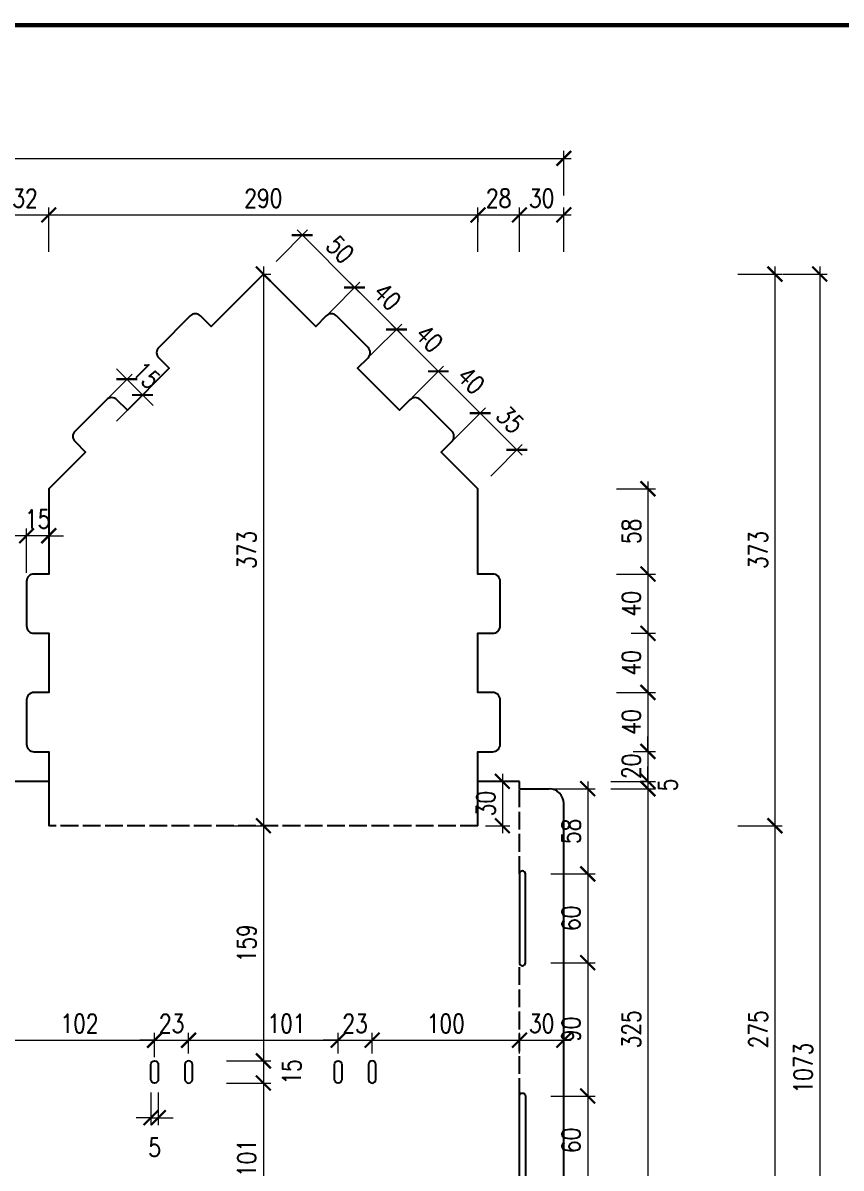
# Model space of a CAD drawing. Extents: x 5344 to 7391, y -1922 to -476.
# Drawn here: x 6500 to 7053, y -1249 to -476 of the extents above; entities that cross this region are included whole.
import ezdxf

# ---------------------------------------------------------------- set-up
doc = ezdxf.new("R2010")
doc.units = 0
doc.header["$MEASUREMENT"] = 0
doc.linetypes.add('ACAD_ISO02W100', pattern=[15, 12, -3])
doc.layers.add('A-ANNO-DIMS', color=6, linetype='Continuous', lineweight=18)
doc.layers.add('cut line', color=5, linetype='Continuous')
doc.layers.add('fold line', color=8, linetype='ACAD_ISO02W100')
doc.styles.add('Romans', font='romans.shx', dxfattribs={"width": 0.8, "bigfont": 'gbcbig.shx'})
doc.dimstyles.new('AED-P1', dxfattribs={"dimscale": 0, "dimtxt": 2.5, "dimasz": 2, "dimexe": 1, "dimexo": 1, "dimgap": 1, "dimtad": 1, "dimdec": 0, "dimzin": 0, "dimdsep": 46, "dimtxsty": 'Romans', "dimblk": 'ARCHTICK', "dimcen": 1, "dimdle": 1, "dimclrd": 256, "dimclre": 256, "dimclrt": 3, "dimazin": 0, "dimtfac": 1, "dimtdec": 0, "dimtix": 1, "dimtmove": 2, "dimatfit": 3, "dimfxl": 0, "dimtolj": 1, "dimtzin": 0, "dimlwd": -1, "dimlwe": -1, "dimarcsym": 0})

# ---------------------------------------------------------------- blocks, each defined once
blk = doc.blocks.new('_ArchTick')
at = {"color": 0, "linetype": 'ByBlock', "const_width": 0.15}
blk.add_lwpolyline([(-0.5, -0.5), (0.5, 0.5)], dxfattribs=at)
blk = doc.blocks.new('*D17')
at = {"layer": 'A-ANNO-DIMS', "transparency": 16777216}
for p, q in [((6517.49, -630.57), (6517.49, -600.57)), ((6807.49, -630.57), (6807.49, -600.57)), ((6512.49, -605.57), (6812.49, -605.57))]:
    blk.add_line(p, q, dxfattribs=at)
at = {"layer": 'Defpoints', "color": 0, "transparency": 16777216}
for p in [(6807.49, -605.57), (6517.49, -968.07), (6807.49, -988.07)]:
    blk.add_point(p, dxfattribs=at)
at = {"layer": 'A-ANNO-DIMS', "transparency": 16777216, "xscale": 10, "yscale": 10, "zscale": 10, "rotation": 180}
blk.add_blockref('_ArchTick', (6517.49, -605.57), dxfattribs=at)
at = {"layer": 'A-ANNO-DIMS', "transparency": 16777216, "xscale": 10, "yscale": 10, "zscale": 10}
blk.add_blockref('_ArchTick', (6807.49, -605.57), dxfattribs=at)
at = {"layer": 'A-ANNO-DIMS', "color": 3, "transparency": 16777216, "insert": (6662.49, -594.32), "char_height": 12.5, "attachment_point": 5, "style": 'Romans'}
blk.add_mtext('\\A1;290', dxfattribs=at)
blk = doc.blocks.new('*D18')
at = {"layer": 'A-ANNO-DIMS', "transparency": 16777216}
for p, q in [((6835.49, -630.57), (6835.49, -600.57)), ((6802.49, -605.57), (6840.49, -605.57)), ((6807.49, -605.57), (6807.49, -610.57))]:
    blk.add_line(p, q, dxfattribs=at)
at = {"layer": 'Defpoints', "color": 0, "transparency": 16777216}
for p in [(6807.49, -603.52), (6835.49, -605.57), (6835.49, -988.07)]:
    blk.add_point(p, dxfattribs=at)
at = {"layer": 'A-ANNO-DIMS', "transparency": 16777216, "xscale": 10, "yscale": 10, "zscale": 10, "rotation": 180}
blk.add_blockref('_ArchTick', (6807.49, -605.57), dxfattribs=at)
at = {"layer": 'A-ANNO-DIMS', "transparency": 16777216, "xscale": 10, "yscale": 10, "zscale": 10}
blk.add_blockref('_ArchTick', (6835.49, -605.57), dxfattribs=at)
at = {"layer": 'A-ANNO-DIMS', "color": 3, "transparency": 16777216, "insert": (6821.49, -594.32), "char_height": 12.5, "attachment_point": 5, "style": 'Romans'}
blk.add_mtext('\\A1;28', dxfattribs=at)
blk = doc.blocks.new('*D19')
at = {"layer": 'A-ANNO-DIMS', "transparency": 16777216}
for p, q in [((6835.49, -625.57), (6835.49, -600.57)), ((6865.49, -630.57), (6865.49, -600.57)), ((6830.49, -605.57), (6870.49, -605.57))]:
    blk.add_line(p, q, dxfattribs=at)
at = {"layer": 'Defpoints', "color": 0, "transparency": 16777216}
for p in [(6865.49, -605.57), (6835.49, -630.57), (6865.49, -1003.07)]:
    blk.add_point(p, dxfattribs=at)
at = {"layer": 'A-ANNO-DIMS', "transparency": 16777216, "xscale": 10, "yscale": 10, "zscale": 10, "rotation": 180}
blk.add_blockref('_ArchTick', (6835.49, -605.57), dxfattribs=at)
at = {"layer": 'A-ANNO-DIMS', "transparency": 16777216, "xscale": 10, "yscale": 10, "zscale": 10}
blk.add_blockref('_ArchTick', (6865.49, -605.57), dxfattribs=at)
at = {"layer": 'A-ANNO-DIMS', "color": 3, "transparency": 16777216, "insert": (6850.49, -594.32), "char_height": 12.5, "attachment_point": 5, "style": 'Romans'}
blk.add_mtext('\\A1;30', dxfattribs=at)
blk = doc.blocks.new('*D20')
at = {"layer": 'A-ANNO-DIMS', "transparency": 16777216}
for p, q in [((5487.52, -592.36), (5487.52, -562.36)), ((6865.49, -592.36), (6865.49, -562.36)), ((5482.52, -567.36), (6870.49, -567.36))]:
    blk.add_line(p, q, dxfattribs=at)
at = {"layer": 'Defpoints', "color": 0, "transparency": 16777216}
for p in [(6865.49, -567.36), (5487.52, -630.57), (6865.49, -630.57)]:
    blk.add_point(p, dxfattribs=at)
at = {"layer": 'A-ANNO-DIMS', "transparency": 16777216, "xscale": 10, "yscale": 10, "zscale": 10, "rotation": 180}
blk.add_blockref('_ArchTick', (5487.52, -567.36), dxfattribs=at)
at = {"layer": 'A-ANNO-DIMS', "transparency": 16777216, "xscale": 10, "yscale": 10, "zscale": 10}
blk.add_blockref('_ArchTick', (6865.49, -567.36), dxfattribs=at)
at = {"layer": 'A-ANNO-DIMS', "color": 3, "transparency": 16777216, "insert": (6176.51, -556.11), "char_height": 12.5, "attachment_point": 5, "style": 'Romans'}
blk.add_mtext('\\A1;1378', dxfattribs=at)
blk = doc.blocks.new('*D21')
at = {"layer": 'A-ANNO-DIMS', "transparency": 16777216}
for p, q in [((6485.49, -630.57), (6485.49, -600.57)), ((6517.49, -630.57), (6517.49, -600.57)), ((6480.49, -605.57), (6522.49, -605.57))]:
    blk.add_line(p, q, dxfattribs=at)
at = {"layer": 'Defpoints', "color": 0, "transparency": 16777216}
for p in [(6517.49, -605.57), (6517.49, -968.07), (6485.49, -988.07)]:
    blk.add_point(p, dxfattribs=at)
at = {"layer": 'A-ANNO-DIMS', "transparency": 16777216, "xscale": 10, "yscale": 10, "zscale": 10, "rotation": 180}
blk.add_blockref('_ArchTick', (6485.49, -605.57), dxfattribs=at)
at = {"layer": 'A-ANNO-DIMS', "transparency": 16777216, "xscale": 10, "yscale": 10, "zscale": 10}
blk.add_blockref('_ArchTick', (6517.49, -605.57), dxfattribs=at)
at = {"layer": 'A-ANNO-DIMS', "color": 3, "transparency": 16777216, "insert": (6501.49, -594.32), "char_height": 12.5, "attachment_point": 5, "style": 'Romans'}
blk.add_mtext('\\A1;32', dxfattribs=at)
blk = doc.blocks.new('*D134')
at = {"layer": 'A-ANNO-DIMS', "transparency": 16777216}
for p, q in [((6671.08, -636.91), (6692.29, -615.7)), ((6685.22, -615.7), (6727.65, -658.12)), ((6706.43, -672.27), (6727.65, -651.05))]:
    blk.add_line(p, q, dxfattribs=at)
at = {"layer": 'Defpoints', "color": 0, "transparency": 16777216}
for p in [(6662.49, -645.49), (6724.11, -654.59), (6697.85, -680.85)]:
    blk.add_point(p, dxfattribs=at)
at = {"layer": 'A-ANNO-DIMS', "transparency": 16777216, "xscale": 10, "yscale": 10, "zscale": 10}
for p, rotation in [((6688.75, -619.23), 134.9999999999963), ((6724.11, -654.59), 314.9999999999963)]:
    blk.add_blockref('_ArchTick', p, dxfattribs=dict(at, rotation=rotation))
at = {"layer": 'A-ANNO-DIMS', "color": 3, "transparency": 16777216, "insert": (6714.39, -628.96), "char_height": 12.5, "attachment_point": 5, "rotation": 315, "style": 'Romans'}
blk.add_mtext('\\A1;50', dxfattribs=at)
blk = doc.blocks.new('*D135')
at = {"layer": 'A-ANNO-DIMS', "transparency": 16777216}
for p, q in [((6706.43, -672.27), (6727.65, -651.05)), ((6720.57, -651.05), (6755.93, -686.41)), ((6734.72, -700.55), (6755.93, -679.34))]:
    blk.add_line(p, q, dxfattribs=at)
at = {"layer": 'Defpoints', "color": 0, "transparency": 16777216}
for p in [(6697.85, -680.85), (6752.39, -682.87), (6726.13, -709.13)]:
    blk.add_point(p, dxfattribs=at)
at = {"layer": 'A-ANNO-DIMS', "transparency": 16777216, "xscale": 10, "yscale": 10, "zscale": 10}
for p, rotation in [((6724.11, -654.59), 135.000000000003), ((6752.39, -682.87), 315.000000000003)]:
    blk.add_blockref('_ArchTick', p, dxfattribs=dict(at, rotation=rotation))
at = {"layer": 'A-ANNO-DIMS', "color": 3, "transparency": 16777216, "insert": (6746.21, -660.78), "char_height": 12.5, "attachment_point": 5, "rotation": 315, "style": 'Romans'}
blk.add_mtext('\\A1;40', dxfattribs=at)
blk = doc.blocks.new('*D136')
at = {"layer": 'A-ANNO-DIMS', "transparency": 16777216}
for p, q in [((6734.72, -700.55), (6755.93, -679.34)), ((6748.86, -679.34), (6784.21, -714.69)), ((6763, -728.84), (6784.21, -707.62))]:
    blk.add_line(p, q, dxfattribs=at)
at = {"layer": 'Defpoints', "color": 0, "transparency": 16777216}
for p in [(6726.13, -709.13), (6780.68, -711.16), (6754.42, -737.42)]:
    blk.add_point(p, dxfattribs=at)
at = {"layer": 'A-ANNO-DIMS', "transparency": 16777216, "xscale": 10, "yscale": 10, "zscale": 10}
for p, rotation in [((6752.39, -682.87), 135.000000000003), ((6780.68, -711.16), 315.000000000003)]:
    blk.add_blockref('_ArchTick', p, dxfattribs=dict(at, rotation=rotation))
at = {"layer": 'A-ANNO-DIMS', "color": 3, "transparency": 16777216, "insert": (6774.49, -689.06), "char_height": 12.5, "attachment_point": 5, "rotation": 315, "style": 'Romans'}
blk.add_mtext('\\A1;40', dxfattribs=at)
blk = doc.blocks.new('*D137')
at = {"layer": 'A-ANNO-DIMS', "transparency": 16777216}
for p, q in [((6763, -728.84), (6784.21, -707.62)), ((6777.14, -707.62), (6812.5, -742.98)), ((6791.28, -757.12), (6812.5, -735.91))]:
    blk.add_line(p, q, dxfattribs=at)
at = {"layer": 'Defpoints', "color": 0, "transparency": 16777216}
for p in [(6754.42, -737.42), (6808.96, -739.44), (6782.7, -765.7)]:
    blk.add_point(p, dxfattribs=at)
at = {"layer": 'A-ANNO-DIMS', "transparency": 16777216, "xscale": 10, "yscale": 10, "zscale": 10}
for p, rotation in [((6780.68, -711.16), 135.000000000003), ((6808.96, -739.44), 315.000000000003)]:
    blk.add_blockref('_ArchTick', p, dxfattribs=dict(at, rotation=rotation))
at = {"layer": 'A-ANNO-DIMS', "color": 3, "transparency": 16777216, "insert": (6802.78, -717.35), "char_height": 12.5, "attachment_point": 5, "rotation": 315, "style": 'Romans'}
blk.add_mtext('\\A1;40', dxfattribs=at)
blk = doc.blocks.new('*D138')
at = {"layer": 'A-ANNO-DIMS', "transparency": 16777216}
for p, q in [((6791.28, -757.12), (6812.5, -735.91)), ((6805.43, -735.91), (6837.29, -767.77)), ((6816.08, -781.91), (6837.29, -760.7))]:
    blk.add_line(p, q, dxfattribs=at)
at = {"layer": 'Defpoints', "color": 0, "transparency": 16777216}
for p in [(6833.75, -764.23), (6782.7, -765.7), (6807.49, -790.49)]:
    blk.add_point(p, dxfattribs=at)
at = {"layer": 'A-ANNO-DIMS', "transparency": 16777216, "xscale": 10, "yscale": 10, "zscale": 10}
for p, rotation in [((6808.96, -739.44), 135.000000000003), ((6833.75, -764.23), 315.000000000003)]:
    blk.add_blockref('_ArchTick', p, dxfattribs=dict(at, rotation=rotation))
at = {"layer": 'A-ANNO-DIMS', "color": 3, "transparency": 16777216, "insert": (6829.31, -743.88), "char_height": 12.5, "attachment_point": 5, "rotation": 315, "style": 'Romans'}
blk.add_mtext('\\A1;35', dxfattribs=at)
blk = doc.blocks.new('*D139')
at = {"layer": 'A-ANNO-DIMS', "transparency": 16777216}
for p, q in [((6922.33, -785.49), (6922.33, -853.07)), ((6901.07, -790.49), (6927.33, -790.49)), ((6901.07, -848.07), (6927.33, -848.07))]:
    blk.add_line(p, q, dxfattribs=at)
at = {"layer": 'Defpoints', "color": 0, "transparency": 16777216}
for p in [(6896.07, -790.49), (6896.07, -848.07), (6922.33, -848.07)]:
    blk.add_point(p, dxfattribs=at)
at = {"layer": 'A-ANNO-DIMS', "transparency": 16777216, "xscale": 10, "yscale": 10, "zscale": 10}
for p, rotation in [((6922.33, -790.49), 90), ((6922.33, -848.07), 270)]:
    blk.add_blockref('_ArchTick', p, dxfattribs=dict(at, rotation=rotation))
at = {"layer": 'A-ANNO-DIMS', "color": 3, "transparency": 16777216, "insert": (6911.08, -819.28), "char_height": 12.5, "attachment_point": 5, "rotation": 90, "style": 'Romans'}
blk.add_mtext('\\A1;58', dxfattribs=at)
blk = doc.blocks.new('*D140')
at = {"layer": 'A-ANNO-DIMS', "transparency": 16777216}
for p, q in [((6901.07, -848.07), (6927.33, -848.07)), ((6922.33, -843.07), (6922.33, -893.07)), ((6911.07, -888.07), (6927.33, -888.07))]:
    blk.add_line(p, q, dxfattribs=at)
at = {"layer": 'Defpoints', "color": 0, "transparency": 16777216}
for p in [(6896.07, -848.07), (6906.07, -888.07), (6922.33, -888.07)]:
    blk.add_point(p, dxfattribs=at)
at = {"layer": 'A-ANNO-DIMS', "transparency": 16777216, "xscale": 10, "yscale": 10, "zscale": 10}
for p, rotation in [((6922.33, -848.07), 90), ((6922.33, -888.07), 270)]:
    blk.add_blockref('_ArchTick', p, dxfattribs=dict(at, rotation=rotation))
at = {"layer": 'A-ANNO-DIMS', "color": 3, "transparency": 16777216, "insert": (6911.08, -868.07), "char_height": 12.5, "attachment_point": 5, "rotation": 90, "style": 'Romans'}
blk.add_mtext('\\A1;40', dxfattribs=at)
blk = doc.blocks.new('*D141')
at = {"layer": 'A-ANNO-DIMS', "transparency": 16777216}
for p, q in [((6911.07, -888.07), (6927.33, -888.07)), ((6922.33, -883.07), (6922.33, -933.07)), ((6901.07, -928.07), (6927.33, -928.07))]:
    blk.add_line(p, q, dxfattribs=at)
at = {"layer": 'Defpoints', "color": 0, "transparency": 16777216}
for p in [(6906.07, -888.07), (6896.07, -928.07), (6922.33, -928.07)]:
    blk.add_point(p, dxfattribs=at)
at = {"layer": 'A-ANNO-DIMS', "transparency": 16777216, "xscale": 10, "yscale": 10, "zscale": 10}
for p, rotation in [((6922.33, -888.07), 90), ((6922.33, -928.07), 270)]:
    blk.add_blockref('_ArchTick', p, dxfattribs=dict(at, rotation=rotation))
at = {"layer": 'A-ANNO-DIMS', "color": 3, "transparency": 16777216, "insert": (6911.08, -908.07), "char_height": 12.5, "attachment_point": 5, "rotation": 90, "style": 'Romans'}
blk.add_mtext('\\A1;40', dxfattribs=at)
blk = doc.blocks.new('*D142')
at = {"layer": 'A-ANNO-DIMS', "transparency": 16777216}
for p, q in [((6922.33, -923.07), (6922.33, -972.88)), ((6901.07, -928.07), (6927.33, -928.07)), ((6912.44, -967.88), (6927.33, -967.88))]:
    blk.add_line(p, q, dxfattribs=at)
at = {"layer": 'Defpoints', "color": 0, "transparency": 16777216}
for p in [(6896.07, -928.07), (6907.44, -967.88), (6922.33, -967.88)]:
    blk.add_point(p, dxfattribs=at)
at = {"layer": 'A-ANNO-DIMS', "transparency": 16777216, "xscale": 10, "yscale": 10, "zscale": 10}
for p, rotation in [((6922.33, -928.07), 90), ((6922.33, -967.88), 270)]:
    blk.add_blockref('_ArchTick', p, dxfattribs=dict(at, rotation=rotation))
at = {"layer": 'A-ANNO-DIMS', "color": 3, "transparency": 16777216, "insert": (6911.08, -947.97), "char_height": 12.5, "attachment_point": 5, "rotation": 90, "style": 'Romans'}
blk.add_mtext('\\A1;40', dxfattribs=at)
blk = doc.blocks.new('*D143')
at = {"layer": 'A-ANNO-DIMS', "transparency": 16777216}
for p, q in [((6922.33, -967.88), (6922.33, -957.88)), ((6912.44, -967.88), (6927.33, -967.88)), ((6922.33, -967.88), (6922.33, -988.07)), ((6922.33, -988.07), (6917.33, -988.07)), ((6922.33, -988.07), (6922.33, -998.07))]:
    blk.add_line(p, q, dxfattribs=at)
at = {"layer": 'Defpoints', "color": 0, "transparency": 16777216}
for p in [(6907.44, -967.88), (6922.33, -988.07), (6924.07, -988.07)]:
    blk.add_point(p, dxfattribs=at)
at = {"layer": 'A-ANNO-DIMS', "transparency": 16777216, "xscale": 10, "yscale": 10, "zscale": 10}
for p, rotation in [((6922.33, -967.88), 270), ((6922.33, -988.07), 90)]:
    blk.add_blockref('_ArchTick', p, dxfattribs=dict(at, rotation=rotation))
at = {"layer": 'A-ANNO-DIMS', "color": 3, "transparency": 16777216, "insert": (6911.08, -977.97), "char_height": 12.5, "attachment_point": 5, "rotation": 90, "style": 'Romans'}
blk.add_mtext('\\A1;20', dxfattribs=at)
blk = doc.blocks.new('*D144')
at = {"layer": 'A-ANNO-DIMS', "transparency": 16777216}
for p, q in [((6922.33, -988.07), (6922.33, -978.07)), ((6897.33, -988.07), (6927.33, -988.07)), ((6922.33, -988.07), (6922.33, -993.07)), ((6897.33, -993.07), (6927.33, -993.07)), ((6922.33, -993.07), (6922.33, -1003.07))]:
    blk.add_line(p, q, dxfattribs=at)
at = {"layer": 'Defpoints', "color": 0, "transparency": 16777216}
for p in [(6835.49, -988.07), (6835.49, -993.07), (6922.33, -993.07)]:
    blk.add_point(p, dxfattribs=at)
at = {"layer": 'A-ANNO-DIMS', "transparency": 16777216, "xscale": 10, "yscale": 10, "zscale": 10}
for p, rotation in [((6922.33, -988.07), 270), ((6922.33, -993.07), 90)]:
    blk.add_blockref('_ArchTick', p, dxfattribs=dict(at, rotation=rotation))
at = {"layer": 'A-ANNO-DIMS', "color": 3, "transparency": 16777216, "insert": (6935.71, -990.57), "char_height": 12.5, "attachment_point": 5, "rotation": 90, "style": 'Romans'}
blk.add_mtext('\\A1;5', dxfattribs=at)
blk = doc.blocks.new('*D145')
at = {"layer": 'A-ANNO-DIMS', "transparency": 16777216}
for p, q in [((6922.33, -988.07), (6922.33, -1323.07)), ((6897.33, -993.07), (6927.33, -993.07)), ((6897.33, -1318.07), (6927.33, -1318.07))]:
    blk.add_line(p, q, dxfattribs=at)
at = {"layer": 'Defpoints', "color": 0, "transparency": 16777216}
for p in [(6835.49, -993.07), (6855.49, -1318.07), (6922.33, -1318.07)]:
    blk.add_point(p, dxfattribs=at)
at = {"layer": 'A-ANNO-DIMS', "transparency": 16777216, "xscale": 10, "yscale": 10, "zscale": 10}
for p, rotation in [((6922.33, -993.07), 90), ((6922.33, -1318.07), 270)]:
    blk.add_blockref('_ArchTick', p, dxfattribs=dict(at, rotation=rotation))
at = {"layer": 'A-ANNO-DIMS', "color": 3, "transparency": 16777216, "insert": (6911.08, -1155.57), "char_height": 12.5, "attachment_point": 5, "rotation": 90, "style": 'Romans'}
blk.add_mtext('\\A1;325', dxfattribs=at)
blk = doc.blocks.new('*D154')
at = {"layer": 'A-ANNO-DIMS', "transparency": 16777216}
for p, q in [((7008.09, -640.49), (7008.09, -1023.07)), ((6983.09, -645.49), (7013.09, -645.49)), ((6983.09, -1018.07), (7013.09, -1018.07))]:
    blk.add_line(p, q, dxfattribs=at)
at = {"layer": 'Defpoints', "color": 0, "transparency": 16777216}
for p in [(6662.49, -645.49), (6682.65, -1018.07), (7008.09, -1018.07)]:
    blk.add_point(p, dxfattribs=at)
at = {"layer": 'A-ANNO-DIMS', "transparency": 16777216, "xscale": 10, "yscale": 10, "zscale": 10}
for p, rotation in [((7008.09, -645.49), 90), ((7008.09, -1018.07), 270)]:
    blk.add_blockref('_ArchTick', p, dxfattribs=dict(at, rotation=rotation))
at = {"layer": 'A-ANNO-DIMS', "color": 3, "transparency": 16777216, "insert": (6996.84, -831.78), "char_height": 12.5, "attachment_point": 5, "rotation": 90, "style": 'Romans'}
blk.add_mtext('\\A1;373', dxfattribs=at)
blk = doc.blocks.new('*D155')
at = {"layer": 'A-ANNO-DIMS', "transparency": 16777216}
for p, q in [((7008.09, -1013.07), (7008.09, -1298.07)), ((6983.09, -1018.07), (7013.09, -1018.07)), ((6983.09, -1293.07), (7013.09, -1293.07))]:
    blk.add_line(p, q, dxfattribs=at)
at = {"layer": 'Defpoints', "color": 0, "transparency": 16777216}
for p in [(6682.65, -1018.07), (6807.49, -1293.07), (7008.09, -1293.07)]:
    blk.add_point(p, dxfattribs=at)
at = {"layer": 'A-ANNO-DIMS', "transparency": 16777216, "xscale": 10, "yscale": 10, "zscale": 10}
for p, rotation in [((7008.09, -1018.07), 90), ((7008.09, -1293.07), 270)]:
    blk.add_blockref('_ArchTick', p, dxfattribs=dict(at, rotation=rotation))
at = {"layer": 'A-ANNO-DIMS', "color": 3, "transparency": 16777216, "insert": (6996.84, -1155.57), "char_height": 12.5, "attachment_point": 5, "rotation": 90, "style": 'Romans'}
blk.add_mtext('\\A1;275', dxfattribs=at)
blk = doc.blocks.new('*D158')
at = {"layer": 'A-ANNO-DIMS', "transparency": 16777216}
for p, q in [((6662.49, -1013.07), (6662.49, -1181.82)), ((6637.49, -1018.07), (6667.49, -1018.07)), ((6637.49, -1176.82), (6667.49, -1176.82))]:
    blk.add_line(p, q, dxfattribs=at)
at = {"layer": 'Defpoints', "color": 0, "transparency": 16777216}
for p in [(6618.27, -1018.07), (6611.99, -1176.82), (6662.49, -1176.82)]:
    blk.add_point(p, dxfattribs=at)
at = {"layer": 'A-ANNO-DIMS', "transparency": 16777216, "xscale": 10, "yscale": 10, "zscale": 10}
for p, rotation in [((6662.49, -1018.07), 90), ((6662.49, -1176.82), 270)]:
    blk.add_blockref('_ArchTick', p, dxfattribs=dict(at, rotation=rotation))
at = {"layer": 'A-ANNO-DIMS', "color": 3, "transparency": 16777216, "insert": (6651.24, -1097.44), "char_height": 12.5, "attachment_point": 5, "rotation": 90, "style": 'Romans'}
blk.add_mtext('\\A1;159', dxfattribs=at)
blk = doc.blocks.new('*D159')
at = {"layer": 'A-ANNO-DIMS', "transparency": 16777216}
for p, q in [((6662.49, -1171.82), (6662.49, -1196.82)), ((6637.49, -1176.82), (6667.49, -1176.82)), ((6637.49, -1191.82), (6667.49, -1191.82))]:
    blk.add_line(p, q, dxfattribs=at)
at = {"layer": 'Defpoints', "color": 0, "transparency": 16777216}
for p in [(6611.99, -1176.82), (6611.99, -1191.82), (6662.49, -1191.82)]:
    blk.add_point(p, dxfattribs=at)
at = {"layer": 'A-ANNO-DIMS', "transparency": 16777216, "xscale": 10, "yscale": 10, "zscale": 10}
for p, rotation in [((6662.49, -1176.82), 90), ((6662.49, -1191.82), 270)]:
    blk.add_blockref('_ArchTick', p, dxfattribs=dict(at, rotation=rotation))
at = {"layer": 'A-ANNO-DIMS', "color": 3, "transparency": 16777216, "insert": (6681.64, -1184.32), "char_height": 12.5, "attachment_point": 5, "rotation": 90, "style": 'Romans'}
blk.add_mtext('\\A1;15', dxfattribs=at)
blk = doc.blocks.new('*D160')
at = {"layer": 'A-ANNO-DIMS', "transparency": 16777216}
for p, q in [((6662.49, -1186.82), (6662.49, -1298.07)), ((6637.49, -1191.82), (6667.49, -1191.82)), ((6637.49, -1293.07), (6667.49, -1293.07))]:
    blk.add_line(p, q, dxfattribs=at)
at = {"layer": 'Defpoints', "color": 0, "transparency": 16777216}
for p in [(6611.99, -1191.82), (6614.49, -1293.07), (6662.49, -1293.07)]:
    blk.add_point(p, dxfattribs=at)
at = {"layer": 'A-ANNO-DIMS', "transparency": 16777216, "xscale": 10, "yscale": 10, "zscale": 10}
for p, rotation in [((6662.49, -1191.82), 90), ((6662.49, -1293.07), 270)]:
    blk.add_blockref('_ArchTick', p, dxfattribs=dict(at, rotation=rotation))
at = {"layer": 'A-ANNO-DIMS', "color": 3, "transparency": 16777216, "insert": (6651.24, -1242.44), "char_height": 12.5, "attachment_point": 5, "rotation": 90, "style": 'Romans'}
blk.add_mtext('\\A1;101', dxfattribs=at)
blk = doc.blocks.new('*D165')
at = {"layer": 'A-ANNO-DIMS', "transparency": 16777216}
for p, q in [((6662.49, -640.49), (6662.49, -1023.07)), ((6662.49, -645.49), (6667.49, -645.49)), ((6637.49, -1018.07), (6667.49, -1018.07))]:
    blk.add_line(p, q, dxfattribs=at)
at = {"layer": 'Defpoints', "color": 0, "transparency": 16777216}
for p in [(6662.49, -645.49), (6614.49, -1018.07), (6662.49, -1018.07)]:
    blk.add_point(p, dxfattribs=at)
at = {"layer": 'A-ANNO-DIMS', "transparency": 16777216, "xscale": 10, "yscale": 10, "zscale": 10}
for p, rotation in [((6662.49, -645.49), 90), ((6662.49, -1018.07), 270)]:
    blk.add_blockref('_ArchTick', p, dxfattribs=dict(at, rotation=rotation))
at = {"layer": 'A-ANNO-DIMS', "color": 3, "transparency": 16777216, "insert": (6651.24, -831.78), "char_height": 12.5, "attachment_point": 5, "rotation": 90, "style": 'Romans'}
blk.add_mtext('\\A1;373', dxfattribs=at)
blk = doc.blocks.new('*D166')
at = {"layer": 'A-ANNO-DIMS', "transparency": 16777216}
for p, q in [((6881.61, -988.07), (6881.61, -1055.57)), ((6856.61, -993.07), (6886.61, -993.07)), ((6856.61, -1050.57), (6886.61, -1050.57))]:
    blk.add_line(p, q, dxfattribs=at)
at = {"layer": 'Defpoints', "color": 0, "transparency": 16777216}
for p in [(6835.49, -993.07), (6839.49, -1050.57), (6881.61, -1050.57)]:
    blk.add_point(p, dxfattribs=at)
at = {"layer": 'A-ANNO-DIMS', "transparency": 16777216, "xscale": 10, "yscale": 10, "zscale": 10}
for p, rotation in [((6881.61, -993.07), 90), ((6881.61, -1050.57), 270)]:
    blk.add_blockref('_ArchTick', p, dxfattribs=dict(at, rotation=rotation))
at = {"layer": 'A-ANNO-DIMS', "color": 3, "transparency": 16777216, "insert": (6870.36, -1021.82), "char_height": 12.5, "attachment_point": 5, "rotation": 90, "style": 'Romans'}
blk.add_mtext('\\A1;58', dxfattribs=at)
blk = doc.blocks.new('*D167')
at = {"layer": 'A-ANNO-DIMS', "transparency": 16777216}
for p, q in [((6856.61, -1050.57), (6886.61, -1050.57)), ((6881.61, -1045.57), (6881.61, -1115.57)), ((6856.61, -1110.57), (6886.61, -1110.57))]:
    blk.add_line(p, q, dxfattribs=at)
at = {"layer": 'Defpoints', "color": 0, "transparency": 16777216}
for p in [(6839.49, -1050.57), (6839.49, -1110.57), (6881.61, -1110.57)]:
    blk.add_point(p, dxfattribs=at)
at = {"layer": 'A-ANNO-DIMS', "transparency": 16777216, "xscale": 10, "yscale": 10, "zscale": 10}
for p, rotation in [((6881.61, -1050.57), 90), ((6881.61, -1110.57), 270)]:
    blk.add_blockref('_ArchTick', p, dxfattribs=dict(at, rotation=rotation))
at = {"layer": 'A-ANNO-DIMS', "color": 3, "transparency": 16777216, "insert": (6870.36, -1080.57), "char_height": 12.5, "attachment_point": 5, "rotation": 90, "style": 'Romans'}
blk.add_mtext('\\A1;60', dxfattribs=at)
blk = doc.blocks.new('*D168')
at = {"layer": 'A-ANNO-DIMS', "transparency": 16777216}
for p, q in [((6881.61, -1105.57), (6881.61, -1205.57)), ((6856.61, -1110.57), (6886.61, -1110.57)), ((6856.61, -1200.57), (6886.61, -1200.57))]:
    blk.add_line(p, q, dxfattribs=at)
at = {"layer": 'Defpoints', "color": 0, "transparency": 16777216}
for p in [(6839.49, -1110.57), (6839.49, -1200.57), (6881.61, -1200.57)]:
    blk.add_point(p, dxfattribs=at)
at = {"layer": 'A-ANNO-DIMS', "transparency": 16777216, "xscale": 10, "yscale": 10, "zscale": 10}
for p, rotation in [((6881.61, -1110.57), 90), ((6881.61, -1200.57), 270)]:
    blk.add_blockref('_ArchTick', p, dxfattribs=dict(at, rotation=rotation))
at = {"layer": 'A-ANNO-DIMS', "color": 3, "transparency": 16777216, "insert": (6870.36, -1155.57), "char_height": 12.5, "attachment_point": 5, "rotation": 90, "style": 'Romans'}
blk.add_mtext('\\A1;90', dxfattribs=at)
blk = doc.blocks.new('*D169')
at = {"layer": 'A-ANNO-DIMS', "transparency": 16777216}
for p, q in [((6881.61, -1195.57), (6881.61, -1265.57)), ((6856.61, -1200.57), (6886.61, -1200.57)), ((6856.61, -1260.57), (6886.61, -1260.57))]:
    blk.add_line(p, q, dxfattribs=at)
at = {"layer": 'Defpoints', "color": 0, "transparency": 16777216}
for p in [(6839.49, -1200.57), (6839.49, -1260.57), (6881.61, -1260.57)]:
    blk.add_point(p, dxfattribs=at)
at = {"layer": 'A-ANNO-DIMS', "transparency": 16777216, "xscale": 10, "yscale": 10, "zscale": 10}
for p, rotation in [((6881.61, -1200.57), 90), ((6881.61, -1260.57), 270)]:
    blk.add_blockref('_ArchTick', p, dxfattribs=dict(at, rotation=rotation))
at = {"layer": 'A-ANNO-DIMS', "color": 3, "transparency": 16777216, "insert": (6870.36, -1230.57), "char_height": 12.5, "attachment_point": 5, "rotation": 90, "style": 'Romans'}
blk.add_mtext('\\A1;60', dxfattribs=at)
blk = doc.blocks.new('*D171')
at = {"layer": 'A-ANNO-DIMS', "transparency": 16777216}
for p, q in [((6812.49, -988.07), (6829, -988.07)), ((6824, -983.07), (6824, -1023.07)), ((6812.49, -1018.07), (6829, -1018.07))]:
    blk.add_line(p, q, dxfattribs=at)
at = {"layer": 'Defpoints', "color": 0, "transparency": 16777216}
for p in [(6807.49, -988.07), (6807.49, -1018.07), (6824, -1018.07)]:
    blk.add_point(p, dxfattribs=at)
at = {"layer": 'A-ANNO-DIMS', "transparency": 16777216, "xscale": 10, "yscale": 10, "zscale": 10}
for p, rotation in [((6824, -988.07), 90), ((6824, -1018.07), 270)]:
    blk.add_blockref('_ArchTick', p, dxfattribs=dict(at, rotation=rotation))
at = {"layer": 'A-ANNO-DIMS', "color": 3, "transparency": 16777216, "insert": (6812.75, -1003.07), "char_height": 12.5, "attachment_point": 5, "rotation": 90, "style": 'Romans'}
blk.add_mtext('\\A1;30', dxfattribs=at)
blk = doc.blocks.new('*D173')
at = {"layer": 'A-ANNO-DIMS', "transparency": 16777216}
for p, q in [((6502.49, -847.22), (6502.49, -817.22)), ((6517.49, -843.07), (6517.49, -817.22)), ((6502.49, -822.22), (6492.49, -822.22)), ((6517.49, -822.22), (6502.49, -822.22)), ((6517.49, -822.22), (6527.49, -822.22))]:
    blk.add_line(p, q, dxfattribs=at)
at = {"layer": 'Defpoints', "color": 0, "transparency": 16777216}
for p in [(6502.49, -822.22), (6517.49, -848.07), (6502.49, -853.07)]:
    blk.add_point(p, dxfattribs=at)
at = {"layer": 'A-ANNO-DIMS', "transparency": 16777216, "xscale": 10, "yscale": 10, "zscale": 10}
blk.add_blockref('_ArchTick', (6502.49, -822.22), dxfattribs=at)
at = {"layer": 'A-ANNO-DIMS', "transparency": 16777216, "xscale": 10, "yscale": 10, "zscale": 10, "rotation": 180}
blk.add_blockref('_ArchTick', (6517.49, -822.22), dxfattribs=at)
at = {"layer": 'A-ANNO-DIMS', "color": 3, "transparency": 16777216, "insert": (6509.99, -810.97), "char_height": 12.5, "attachment_point": 5, "style": 'Romans'}
blk.add_mtext('\\A1;15', dxfattribs=at)
blk = doc.blocks.new('*D174')
at = {"layer": 'A-ANNO-DIMS', "transparency": 16777216}
for p, q in [((6570.24, -716.54), (6563.16, -709.47)), ((6552.56, -734.22), (6573.77, -713)), ((6570.24, -716.54), (6580.84, -727.15)), ((6563.16, -744.82), (6584.38, -723.61)), ((6580.84, -727.15), (6587.91, -734.22))]:
    blk.add_line(p, q, dxfattribs=at)
at = {"layer": 'Defpoints', "color": 0, "transparency": 16777216}
for p in [(6580.84, -727.15), (6545.82, -740.95), (6556.43, -751.56)]:
    blk.add_point(p, dxfattribs=at)
at = {"layer": 'A-ANNO-DIMS', "transparency": 16777216, "xscale": 10, "yscale": 10, "zscale": 10}
for p, rotation in [((6570.24, -716.54), 314.9999999999987), ((6580.84, -727.15), 134.9999999999987)]:
    blk.add_blockref('_ArchTick', p, dxfattribs=dict(at, rotation=rotation))
at = {"layer": 'A-ANNO-DIMS', "color": 3, "transparency": 16777216, "insert": (6583.49, -713.89), "char_height": 12.5, "attachment_point": 5, "rotation": 315, "style": 'Romans'}
blk.add_mtext('\\A1;15', dxfattribs=at)
blk = doc.blocks.new('*D175')
at = {"layer": 'A-ANNO-DIMS', "transparency": 16777216}
for p, q in [((7038.4, -640.49), (7038.4, -1723.07)), ((7013.4, -645.49), (7043.4, -645.49)), ((7013.4, -1718.07), (7043.4, -1718.07))]:
    blk.add_line(p, q, dxfattribs=at)
at = {"layer": 'Defpoints', "color": 0, "transparency": 16777216}
for p in [(6970.69, -645.49), (6970.69, -1718.07), (7038.4, -1718.07)]:
    blk.add_point(p, dxfattribs=at)
at = {"layer": 'A-ANNO-DIMS', "transparency": 16777216, "xscale": 10, "yscale": 10, "zscale": 10}
for p, rotation in [((7038.4, -645.49), 90), ((7038.4, -1718.07), 270)]:
    blk.add_blockref('_ArchTick', p, dxfattribs=dict(at, rotation=rotation))
at = {"layer": 'A-ANNO-DIMS', "color": 3, "transparency": 16777216, "insert": (7027.15, -1181.78), "char_height": 12.5, "attachment_point": 5, "rotation": 90, "style": 'Romans'}
blk.add_mtext('\\A1;1073', dxfattribs=at)
blk = doc.blocks.new('*D177')
at = {"layer": 'A-ANNO-DIMS', "transparency": 16777216}
for p, q in [((6487.49, -1187.9), (6487.49, -1157.9)), ((6588.99, -1174.32), (6588.99, -1157.9)), ((6482.49, -1162.9), (6593.99, -1162.9))]:
    blk.add_line(p, q, dxfattribs=at)
at = {"layer": 'Defpoints', "color": 0, "transparency": 16777216}
for p in [(6588.99, -1162.9), (6588.99, -1179.32), (6487.49, -1206.11)]:
    blk.add_point(p, dxfattribs=at)
at = {"layer": 'A-ANNO-DIMS', "transparency": 16777216, "xscale": 10, "yscale": 10, "zscale": 10, "rotation": 180}
blk.add_blockref('_ArchTick', (6487.49, -1162.9), dxfattribs=at)
at = {"layer": 'A-ANNO-DIMS', "transparency": 16777216, "xscale": 10, "yscale": 10, "zscale": 10}
blk.add_blockref('_ArchTick', (6588.99, -1162.9), dxfattribs=at)
at = {"layer": 'A-ANNO-DIMS', "color": 3, "transparency": 16777216, "insert": (6538.24, -1151.65), "char_height": 12.5, "attachment_point": 5, "style": 'Romans'}
blk.add_mtext('\\A1;102', dxfattribs=at)
blk = doc.blocks.new('*D178')
at = {"layer": 'A-ANNO-DIMS', "transparency": 16777216}
for p, q in [((6588.99, -1174.32), (6588.99, -1157.9)), ((6611.99, -1171.82), (6611.99, -1157.9)), ((6588.99, -1162.9), (6578.99, -1162.9)), ((6588.99, -1162.9), (6611.99, -1162.9)), ((6611.99, -1162.9), (6621.99, -1162.9))]:
    blk.add_line(p, q, dxfattribs=at)
at = {"layer": 'Defpoints', "color": 0, "transparency": 16777216}
for p in [(6611.99, -1162.9), (6588.99, -1179.32), (6611.99, -1176.82)]:
    blk.add_point(p, dxfattribs=at)
at = {"layer": 'A-ANNO-DIMS', "transparency": 16777216, "xscale": 10, "yscale": 10, "zscale": 10}
blk.add_blockref('_ArchTick', (6588.99, -1162.9), dxfattribs=at)
at = {"layer": 'A-ANNO-DIMS', "transparency": 16777216, "xscale": 10, "yscale": 10, "zscale": 10, "rotation": 180}
blk.add_blockref('_ArchTick', (6611.99, -1162.9), dxfattribs=at)
at = {"layer": 'A-ANNO-DIMS', "color": 3, "transparency": 16777216, "insert": (6600.49, -1151.65), "char_height": 12.5, "attachment_point": 5, "style": 'Romans'}
blk.add_mtext('\\A1;23', dxfattribs=at)
blk = doc.blocks.new('*D179')
at = {"layer": 'A-ANNO-DIMS', "transparency": 16777216}
for p, q in [((6611.99, -1171.82), (6611.99, -1157.9)), ((6712.99, -1171.82), (6712.99, -1157.9)), ((6606.99, -1162.9), (6717.99, -1162.9))]:
    blk.add_line(p, q, dxfattribs=at)
at = {"layer": 'Defpoints', "color": 0, "transparency": 16777216}
for p in [(6712.99, -1162.9), (6611.99, -1176.82), (6712.99, -1176.82)]:
    blk.add_point(p, dxfattribs=at)
at = {"layer": 'A-ANNO-DIMS', "transparency": 16777216, "xscale": 10, "yscale": 10, "zscale": 10, "rotation": 180}
blk.add_blockref('_ArchTick', (6611.99, -1162.9), dxfattribs=at)
at = {"layer": 'A-ANNO-DIMS', "transparency": 16777216, "xscale": 10, "yscale": 10, "zscale": 10}
blk.add_blockref('_ArchTick', (6712.99, -1162.9), dxfattribs=at)
at = {"layer": 'A-ANNO-DIMS', "color": 3, "transparency": 16777216, "insert": (6678.1, -1151.65), "char_height": 12.5, "attachment_point": 5, "style": 'Romans'}
blk.add_mtext('\\A1;101', dxfattribs=at)
blk = doc.blocks.new('*D180')
at = {"layer": 'A-ANNO-DIMS', "transparency": 16777216}
for p, q in [((6712.99, -1171.82), (6712.99, -1157.9)), ((6735.99, -1171.82), (6735.99, -1157.9)), ((6712.99, -1162.9), (6702.99, -1162.9)), ((6712.99, -1162.9), (6735.99, -1162.9)), ((6735.99, -1162.9), (6745.99, -1162.9))]:
    blk.add_line(p, q, dxfattribs=at)
at = {"layer": 'Defpoints', "color": 0, "transparency": 16777216}
for p in [(6735.99, -1162.9), (6712.99, -1176.82), (6735.99, -1176.82)]:
    blk.add_point(p, dxfattribs=at)
at = {"layer": 'A-ANNO-DIMS', "transparency": 16777216, "xscale": 10, "yscale": 10, "zscale": 10}
blk.add_blockref('_ArchTick', (6712.99, -1162.9), dxfattribs=at)
at = {"layer": 'A-ANNO-DIMS', "transparency": 16777216, "xscale": 10, "yscale": 10, "zscale": 10, "rotation": 180}
blk.add_blockref('_ArchTick', (6735.99, -1162.9), dxfattribs=at)
at = {"layer": 'A-ANNO-DIMS', "color": 3, "transparency": 16777216, "insert": (6724.49, -1151.65), "char_height": 12.5, "attachment_point": 5, "style": 'Romans'}
blk.add_mtext('\\A1;23', dxfattribs=at)
blk = doc.blocks.new('*D181')
at = {"layer": 'A-ANNO-DIMS', "transparency": 16777216}
for p, q in [((6735.99, -1171.82), (6735.99, -1157.9)), ((6835.49, -1171.82), (6835.49, -1157.9)), ((6730.99, -1162.9), (6840.49, -1162.9))]:
    blk.add_line(p, q, dxfattribs=at)
at = {"layer": 'Defpoints', "color": 0, "transparency": 16777216}
for p in [(6835.49, -1162.9), (6735.99, -1176.82), (6835.49, -1176.82)]:
    blk.add_point(p, dxfattribs=at)
at = {"layer": 'A-ANNO-DIMS', "transparency": 16777216, "xscale": 10, "yscale": 10, "zscale": 10, "rotation": 180}
blk.add_blockref('_ArchTick', (6735.99, -1162.9), dxfattribs=at)
at = {"layer": 'A-ANNO-DIMS', "transparency": 16777216, "xscale": 10, "yscale": 10, "zscale": 10}
blk.add_blockref('_ArchTick', (6835.49, -1162.9), dxfattribs=at)
at = {"layer": 'A-ANNO-DIMS', "color": 3, "transparency": 16777216, "insert": (6785.74, -1151.65), "char_height": 12.5, "attachment_point": 5, "style": 'Romans'}
blk.add_mtext('\\A1;100', dxfattribs=at)
blk = doc.blocks.new('*D182')
at = {"layer": 'A-ANNO-DIMS', "transparency": 16777216}
for p, q in [((6835.49, -1171.82), (6835.49, -1157.9)), ((6865.49, -1171.82), (6865.49, -1157.9)), ((6830.49, -1162.9), (6870.49, -1162.9))]:
    blk.add_line(p, q, dxfattribs=at)
at = {"layer": 'Defpoints', "color": 0, "transparency": 16777216}
for p in [(6865.49, -1162.9), (6835.49, -1176.82), (6865.49, -1176.82)]:
    blk.add_point(p, dxfattribs=at)
at = {"layer": 'A-ANNO-DIMS', "transparency": 16777216, "xscale": 10, "yscale": 10, "zscale": 10, "rotation": 180}
blk.add_blockref('_ArchTick', (6835.49, -1162.9), dxfattribs=at)
at = {"layer": 'A-ANNO-DIMS', "transparency": 16777216, "xscale": 10, "yscale": 10, "zscale": 10}
blk.add_blockref('_ArchTick', (6865.49, -1162.9), dxfattribs=at)
at = {"layer": 'A-ANNO-DIMS', "color": 3, "transparency": 16777216, "insert": (6850.49, -1151.65), "char_height": 12.5, "attachment_point": 5, "style": 'Romans'}
blk.add_mtext('\\A1;30', dxfattribs=at)
blk = doc.blocks.new('*D183')
at = {"layer": 'A-ANNO-DIMS', "transparency": 16777216}
for p, q in [((6586.49, -1198.14), (6586.49, -1220.26)), ((6591.49, -1198.14), (6591.49, -1220.26)), ((6586.49, -1215.26), (6576.49, -1215.26)), ((6586.49, -1215.26), (6591.49, -1215.26)), ((6591.49, -1215.26), (6601.49, -1215.26))]:
    blk.add_line(p, q, dxfattribs=at)
at = {"layer": 'Defpoints', "color": 0, "transparency": 16777216}
for p in [(6586.49, -1193.14), (6591.49, -1193.14), (6591.49, -1215.26)]:
    blk.add_point(p, dxfattribs=at)
at = {"layer": 'A-ANNO-DIMS', "transparency": 16777216, "xscale": 10, "yscale": 10, "zscale": 10}
blk.add_blockref('_ArchTick', (6586.49, -1215.26), dxfattribs=at)
at = {"layer": 'A-ANNO-DIMS', "transparency": 16777216, "xscale": 10, "yscale": 10, "zscale": 10, "rotation": 180}
blk.add_blockref('_ArchTick', (6591.49, -1215.26), dxfattribs=at)
at = {"layer": 'A-ANNO-DIMS', "color": 3, "transparency": 16777216, "insert": (6588.99, -1235.26), "char_height": 12.5, "attachment_point": 5, "style": 'Romans'}
blk.add_mtext('\\A1;5', dxfattribs=at)

msp = doc.modelspace()

# ---------------------------------------------------------------- linework, layer by layer
at = {"const_width": 3}
msp.add_lwpolyline([(5345.95, -1920.82), (7389.58, -1920.82), (7389.58, -477.4), (5345.95, -477.4)], close=True, dxfattribs=at)
at = {"layer": 'cut line', "linetype": 'Continuous'}
for p, q in [((6517.49, -988.07), (6487.49, -988.07)), ((6835.49, -988.07), (6807.49, -988.07)), ((6835.49, -993.07), (6835.49, -988.07)), ((6835.49, -993.07), (6855.49, -993.07)), ((6865.49, -1308.07), (6865.49, -1003.07))]:
    msp.add_line(p, q, dxfattribs=at)
msp.add_lwpolyline([(6807.49, -1018.07), (6807.49, -968.07), (6817.49, -968.07, 0.414214), (6822.49, -963.07), (6822.49, -933.07, 0.414214), (6817.49, -928.07), (6807.49, -928.07), (6807.49, -888.07), (6817.49, -888.07, 0.414214), (6822.49, -883.07), (6822.49, -853.07, 0.414214), (6817.49, -848.07), (6807.49, -848.07), (6807.49, -790.49), (6782.7, -765.7), (6789.77, -758.63, 0.414214), (6789.77, -751.56), (6768.56, -730.35, 0.414214), (6761.49, -730.35), (6754.42, -737.42), (6726.13, -709.13), (6733.2, -702.06, 0.414214), (6733.2, -694.99), (6711.99, -673.78, 0.414214), (6704.92, -673.78), (6697.85, -680.85), (6662.49, -645.49), (6627.14, -680.85), (6620.07, -673.78, 0.414214), (6613, -673.78), (6591.78, -694.99, 0.414214), (6591.78, -702.06), (6598.85, -709.13), (6570.57, -737.42), (6563.5, -730.35, 0.414214), (6556.43, -730.35), (6535.21, -751.56, 0.414214), (6535.21, -758.63), (6542.29, -765.7), (6517.49, -790.49), (6517.49, -848.07), (6507.49, -848.07, 0.414214), (6502.49, -853.07), (6502.49, -883.07, 0.414214), (6507.49, -888.07), (6517.49, -888.07), (6517.49, -928.07), (6507.49, -928.07, 0.414214), (6502.49, -933.07), (6502.49, -963.07, 0.414214), (6507.49, -968.07), (6517.49, -968.07), (6517.49, -1018.07)], format="xyb", dxfattribs=at)
for points in [[(6839.49, -1050.57, 1), (6835.49, -1050.57), (6835.49, -1110.57, 1), (6839.49, -1110.57)], [(6586.49, -1179.32, -1), (6591.49, -1179.32), (6591.49, -1189.32, -1), (6586.49, -1189.32)], [(6614.49, -1179.32, 1), (6609.49, -1179.32), (6609.49, -1189.32, 1), (6614.49, -1189.32)], [(6710.49, -1179.32, -1), (6715.49, -1179.32), (6715.49, -1189.32, -1), (6710.49, -1189.32)], [(6738.49, -1179.32, 1), (6733.49, -1179.32), (6733.49, -1189.32, 1), (6738.49, -1189.32)], [(6839.49, -1260.57, -1), (6835.49, -1260.57), (6835.49, -1200.57, -1), (6839.49, -1200.57)]]:
    msp.add_lwpolyline(points, format="xyb", close=True, dxfattribs=at)
msp.add_arc((6855.49, -1003.07), 10, 0, 90, dxfattribs=at)
at = {"layer": 'fold line'}
for p, q in [((6835.49, -1050.57), (6835.49, -993.07)), ((6807.49, -1018.07), (6517.49, -1018.07)), ((6835.49, -1200.57), (6835.49, -1110.57))]:
    msp.add_line(p, q, dxfattribs=at)

# ---------------------------------------------------------------- dimensions: what is measured, and where the dimension line sits
at = {"layer": 'A-ANNO-DIMS'}
for base, p1, p2, picture, middle in [((6865.49, -567.36), (5487.52, -630.57), (6865.49, -630.57), '*D20', (6176.51, -556.11)), ((6517.49, -605.57), (6485.49, -988.07), (6517.49, -968.07), '*D21', (6501.49, -594.32)), ((6807.49, -605.57), (6517.49, -968.07), (6807.49, -988.07), '*D17', (6662.49, -594.32)), ((6835.49, -605.57), (6807.49, -603.52), (6835.49, -988.07), '*D18', (6821.49, -594.32)), ((6865.49, -605.57), (6835.49, -630.57), (6865.49, -1003.07), '*D19', (6850.49, -594.32)), ((6502.49, -822.22), (6517.49, -848.07), (6502.49, -853.07), '*D173', (6509.99, -810.97)), ((6588.9938997, -1162.89938298), (6487.4938997, -1206.11168086), (6588.9938997, -1179.31810664), '*D177', (6538.2438997, -1151.64938298)), ((6611.99, -1162.9), (6588.99, -1179.32), (6611.99, -1176.82), '*D178', (6600.49, -1151.65)), ((6735.99, -1162.9), (6712.99, -1176.82), (6735.99, -1176.82), '*D180', (6724.49, -1151.65)), ((6835.4938997, -1162.89938298), (6735.9938997, -1176.81810664), (6835.4938997, -1176.81810664), '*D181', (6785.7438997, -1151.64938298)), ((6865.49, -1162.9), (6835.49, -1176.82), (6865.49, -1176.82), '*D182', (6850.49, -1151.65))]:
    dim = msp.add_linear_dim(base=base, p1=p1, p2=p2, dimstyle='AED-P1', override={"dimscale": 5, "dimsah": 1}, dxfattribs=at)
    dim.commit()
    dim.dimension.update_dxf_attribs({"geometry": picture, "text_midpoint": middle})
for p1, p2, distance, picture, middle in [((6662.49, -645.49), (6697.85, -680.85), 37.14, '*D134', (6714.39, -628.96)), ((6545.82, -740.95), (6556.43, -751.56), 34.53, '*D174', (6583.49, -713.89))]:
    dim = msp.add_aligned_dim(p1=p1, p2=p2, distance=distance, dimstyle='AED-P1', override={"dimscale": 5, "dimsah": 1}, dxfattribs=at)
    dim.commit()
    dim.dimension.update_dxf_attribs({"geometry": picture, "text_midpoint": middle})
for base, p1, p2, angle, picture, middle in [((6662.49, -1018.07), (6662.49, -645.49), (6614.49, -1018.07), 90, '*D165', (6651.24, -831.78)), ((7008.09, -1018.07), (6662.49, -645.49), (6682.65, -1018.07), 90, '*D154', (6996.84, -831.78)), ((7038.4, -1718.07), (6970.69, -645.49), (6970.69, -1718.07), 90, '*D175', (7027.15, -1181.78)), ((6752.39, -682.87), (6697.85, -680.85), (6726.13, -709.13), 135, '*D135', (6746.21, -660.78)), ((6780.68, -711.16), (6726.13, -709.13), (6754.42, -737.42), 135, '*D136', (6774.49, -689.06)), ((6808.96, -739.44), (6754.42, -737.42), (6782.7, -765.7), 135, '*D137', (6802.78, -717.35)), ((6833.75, -764.23), (6782.7, -765.7), (6807.49, -790.49), 135, '*D138', (6829.31, -743.88)), ((6922.33, -848.07), (6896.07, -790.49), (6896.07, -848.07), 90, '*D139', (6911.08, -819.28)), ((6922.33, -888.07), (6896.07, -848.07), (6906.07, -888.07), 90, '*D140', (6911.08, -868.07)), ((6922.33, -928.07), (6906.07, -888.07), (6896.07, -928.07), 90, '*D141', (6911.08, -908.07)), ((6922.33, -967.88), (6896.07, -928.07), (6907.44, -967.88), 90, '*D142', (6911.08, -947.97)), ((6922.33, -988.07), (6907.44, -967.88), (6924.07, -988.07), 90, '*D143', (6911.08, -977.97)), ((6824, -1018.07), (6807.49, -988.07), (6807.49, -1018.07), 90, '*D171', (6812.75, -1003.07)), ((6922.33, -1318.07), (6835.49, -993.07), (6855.49, -1318.07), 90, '*D145', (6911.08, -1155.57)), ((6881.61277594, -1050.56810664), (6835.4938997, -993.06810664), (6839.4938997, -1050.56810664), 90, '*D166', (6870.36277594, -1021.81810664)), ((6662.49, -1176.82), (6618.27, -1018.07), (6611.99, -1176.82), 90, '*D158', (6651.24, -1097.44)), ((7008.09, -1293.07), (6682.65, -1018.07), (6807.49, -1293.07), 90, '*D155', (6996.84, -1155.57)), ((6881.61, -1110.57), (6839.49, -1050.57), (6839.49, -1110.57), 90, '*D167', (6870.36, -1080.57)), ((6881.61, -1200.57), (6839.49, -1110.57), (6839.49, -1200.57), 90, '*D168', (6870.36, -1155.57)), ((6662.49, -1293.07), (6611.99, -1191.82), (6614.49, -1293.07), 90, '*D160', (6651.24, -1242.44)), ((6881.61, -1260.57), (6839.49, -1200.57), (6839.49, -1260.57), 90, '*D169', (6870.36, -1230.57))]:
    dim = msp.add_linear_dim(base=base, p1=p1, p2=p2, angle=angle, dimstyle='AED-P1', override={"dimscale": 5, "dimsah": 1}, dxfattribs=at)
    dim.commit()
    dim.dimension.update_dxf_attribs({"geometry": picture, "text_midpoint": middle})
for base, p1, p2, picture, middle in [((6922.33, -993.07), (6835.49, -988.07), (6835.49, -993.07), '*D144', (6935.71, -990.57)), ((6662.49, -1191.82), (6611.99, -1176.82), (6611.99, -1191.82), '*D159', (6681.64, -1184.32))]:
    dim = msp.add_linear_dim(base=base, p1=p1, p2=p2, angle=90, dimstyle='AED-P1', override={"dimscale": 5, "dimsah": 1}, dxfattribs=at)
    dim.commit()
    dim.dimension.update_dxf_attribs({"geometry": picture, "text_midpoint": middle, "dimtype": 160})
for base, p1, p2, picture, middle in [((6712.99, -1162.9), (6611.99, -1176.82), (6712.99, -1176.82), '*D179', (6678.1, -1151.65)), ((6591.49, -1215.26), (6586.49, -1193.14), (6591.49, -1193.14), '*D183', (6588.99, -1235.26))]:
    dim = msp.add_linear_dim(base=base, p1=p1, p2=p2, dimstyle='AED-P1', override={"dimscale": 5, "dimsah": 1}, dxfattribs=at)
    dim.commit()
    dim.dimension.update_dxf_attribs({"geometry": picture, "text_midpoint": middle, "dimtype": 160})

doc.saveas('drawing.dxf')
